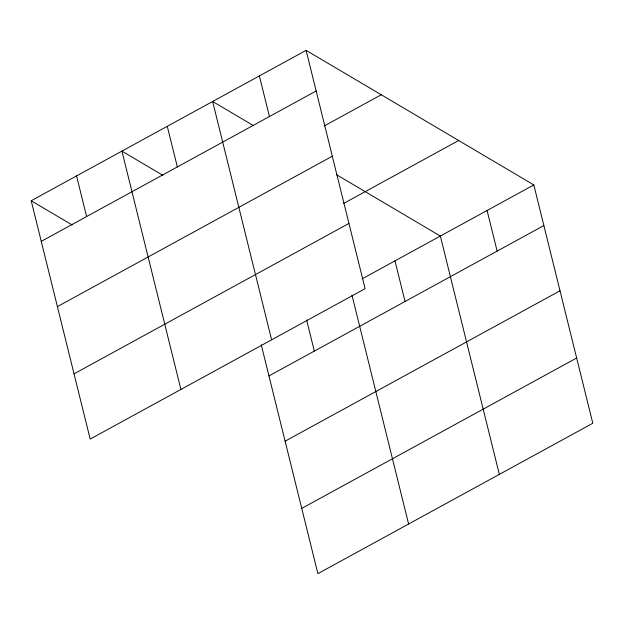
<?xml version="1.0" encoding="UTF-8"?>
<svg xmlns="http://www.w3.org/2000/svg" width="624" height="624" viewBox="0 0 624 624"><rect width="100%" height="100%" fill="white"/><g stroke="black" fill="none" stroke-linecap="round" stroke-linejoin="round"><path stroke-width="0.94" d="M306.111 50.357L365.095 288.686L90.184 439.078L31.2 200.749L306.111 50.357L533.816 184.922L592.8 423.251L317.889 573.643L261.245 344.76M41.254 241.371L316.165 90.979M324.324 125.908L381.256 94.762M57.4 306.61L332.311 156.218M343.364 203.596L458.671 140.509M74.038 373.838L348.941 223.447M362.232 278.788L533.816 184.922M268.96 375.929L543.871 225.545M285.106 441.176L560.017 290.784M301.743 508.396L576.654 358.012M253.555 125.666L212.644 101.486L271.619 339.823M336.375 174.611L440.349 236.051L499.333 474.388M162.833 175.297L121.922 151.117L180.905 389.454M31.2 200.749L72.111 224.921M487.087 210.483L497.133 251.105M394.992 260.863L405.038 301.486M351.967 295.129L408.611 524.02M259.373 75.917L269.428 116.54M306.61 319.94L314.324 351.117M167.279 126.305L177.333 166.928M76.557 175.929L86.611 216.551"/></g></svg>
